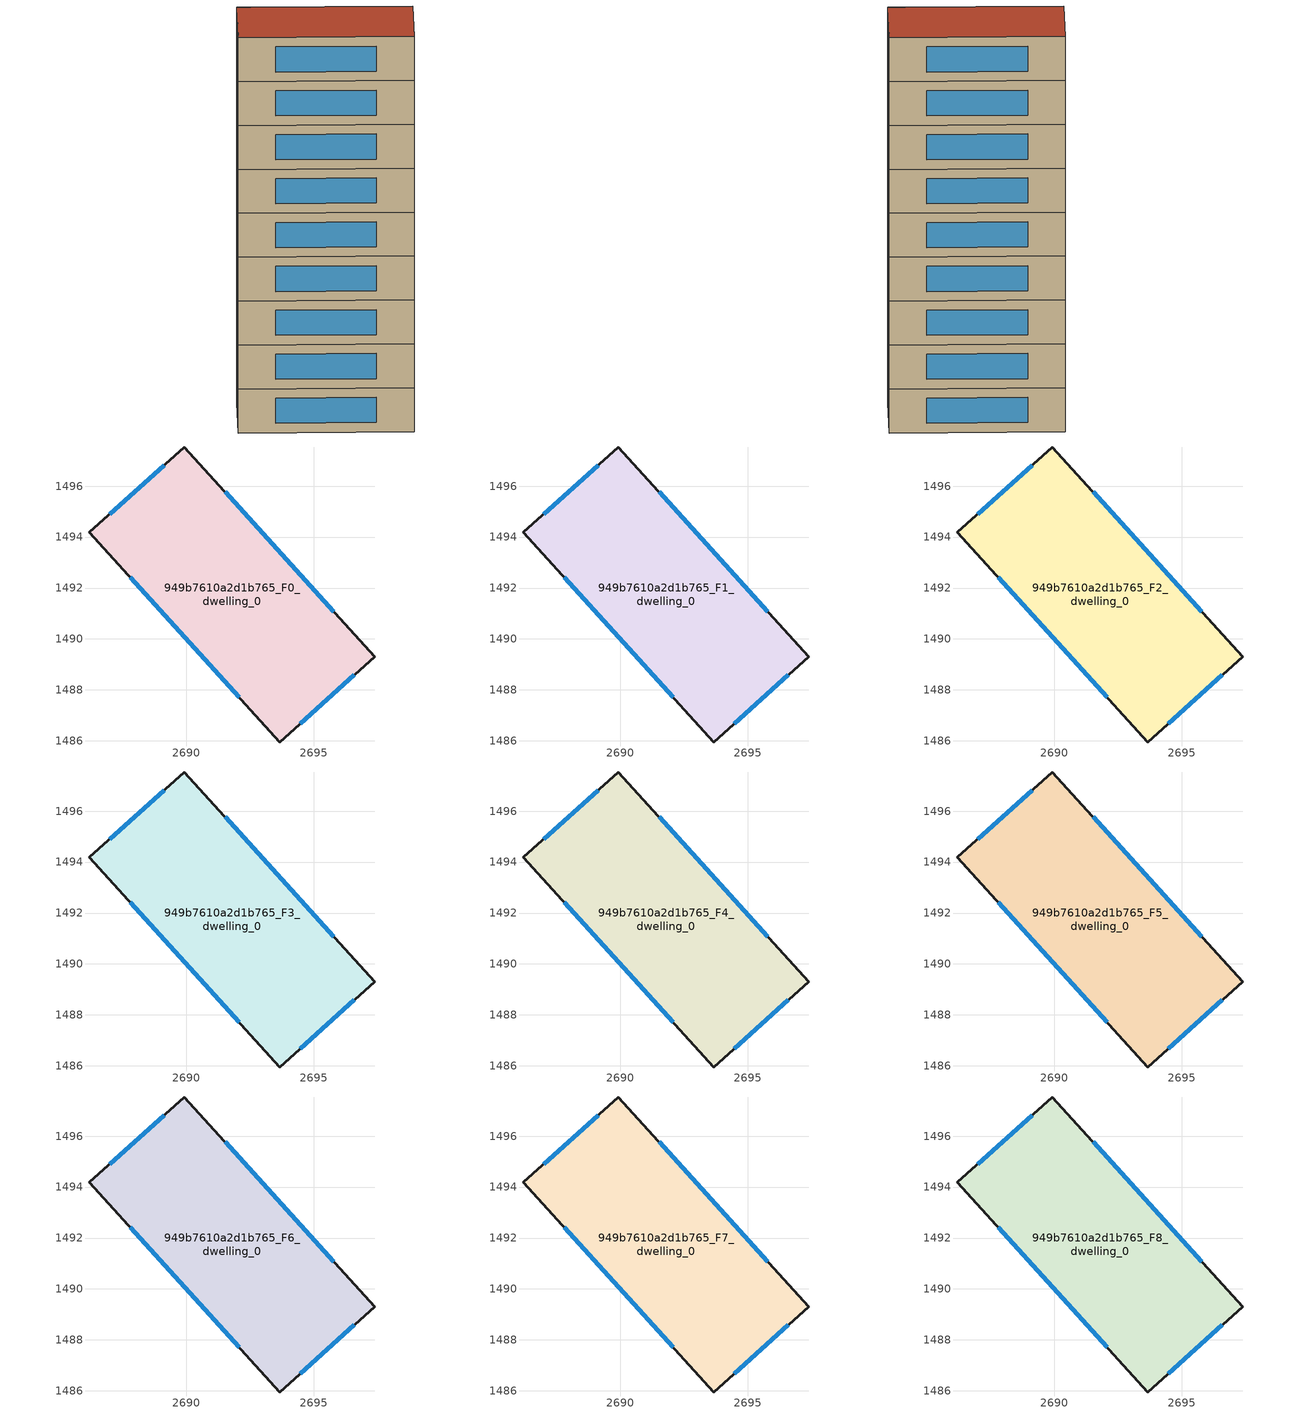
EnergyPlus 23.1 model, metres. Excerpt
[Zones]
949b7610a2d1b765_F0_dwelling_0
 floor ground (EU_floor_Construction): 2689.92,1497.54 2697.39,1489.31 2693.67,1485.95 2686.2,1494.18 z0
 wall outside (EU_wall_Construction): 2689.92,1497.54 2686.2,1494.18 2693.67,1485.95 2697.39,1489.31 2689.92,1497.54 z0:3
 window (EU_Window_Construction): 2689.13,1496.82 2686.99,1494.9 / 2695.79,1491.07 2691.52,1495.78 / 2694.47,1486.67 2696.6,1488.59 / 2687.8,1492.42 2692.07,1487.72 z0.64:2.36
949b7610a2d1b765_F1_dwelling_0
 floor to 949b7610a2d1b765_F0_dwelling_0 (EU_floor_Construction): 2689.92,1497.54 2697.39,1489.31 2693.67,1485.95 2686.2,1494.18 z3
 wall outside (EU_wall_Construction): 2689.92,1497.54 2686.2,1494.18 2693.67,1485.95 2697.39,1489.31 2689.92,1497.54 z3:6
 window (EU_Window_Construction): 2689.13,1496.82 2686.99,1494.9 / 2695.79,1491.07 2691.52,1495.78 / 2694.47,1486.67 2696.6,1488.59 / 2687.8,1492.42 2692.07,1487.72 z3.64:5.36
949b7610a2d1b765_F2_dwelling_0
 floor to 949b7610a2d1b765_F1_dwelling_0 (EU_floor_Construction): 2689.92,1497.54 2697.39,1489.31 2693.67,1485.95 2686.2,1494.18 z6
 wall outside (EU_wall_Construction): 2689.92,1497.54 2686.2,1494.18 2693.67,1485.95 2697.39,1489.31 2689.92,1497.54 z6:9
 window (EU_Window_Construction): 2689.13,1496.82 2686.99,1494.9 / 2695.79,1491.07 2691.52,1495.78 / 2694.47,1486.67 2696.6,1488.59 / 2687.8,1492.42 2692.07,1487.72 z6.64:8.36
949b7610a2d1b765_F3_dwelling_0
 floor to 949b7610a2d1b765_F2_dwelling_0 (EU_floor_Construction): 2689.92,1497.54 2697.39,1489.31 2693.67,1485.95 2686.2,1494.18 z9
 wall outside (EU_wall_Construction): 2689.92,1497.54 2686.2,1494.18 2693.67,1485.95 2697.39,1489.31 2689.92,1497.54 z9:12
 window (EU_Window_Construction): 2689.13,1496.82 2686.99,1494.9 / 2695.79,1491.07 2691.52,1495.78 / 2694.47,1486.67 2696.6,1488.59 / 2687.8,1492.42 2692.07,1487.72 z9.64:11.36
949b7610a2d1b765_F4_dwelling_0
 floor to 949b7610a2d1b765_F3_dwelling_0 (EU_floor_Construction): 2689.92,1497.54 2697.39,1489.31 2693.67,1485.95 2686.2,1494.18 z12
 wall outside (EU_wall_Construction): 2689.92,1497.54 2686.2,1494.18 2693.67,1485.95 2697.39,1489.31 2689.92,1497.54 z12:15
 window (EU_Window_Construction): 2689.13,1496.82 2686.99,1494.9 / 2695.79,1491.07 2691.52,1495.78 / 2694.47,1486.67 2696.6,1488.59 / 2687.8,1492.42 2692.07,1487.72 z12.64:14.36
949b7610a2d1b765_F5_dwelling_0
 floor to 949b7610a2d1b765_F4_dwelling_0 (EU_floor_Construction): 2689.92,1497.54 2697.39,1489.31 2693.67,1485.95 2686.2,1494.18 z15
 wall outside (EU_wall_Construction): 2689.92,1497.54 2686.2,1494.18 2693.67,1485.95 2697.39,1489.31 2689.92,1497.54 z15:18
 window (EU_Window_Construction): 2689.13,1496.82 2686.99,1494.9 / 2695.79,1491.07 2691.52,1495.78 / 2694.47,1486.67 2696.6,1488.59 / 2687.8,1492.42 2692.07,1487.72 z15.64:17.36
949b7610a2d1b765_F6_dwelling_0
 floor to 949b7610a2d1b765_F5_dwelling_0 (EU_floor_Construction): 2689.92,1497.54 2697.39,1489.31 2693.67,1485.95 2686.2,1494.18 z18
 wall outside (EU_wall_Construction): 2689.92,1497.54 2686.2,1494.18 2693.67,1485.95 2697.39,1489.31 2689.92,1497.54 z18:21
 window (EU_Window_Construction): 2689.13,1496.82 2686.99,1494.9 / 2695.79,1491.07 2691.52,1495.78 / 2694.47,1486.67 2696.6,1488.59 / 2687.8,1492.42 2692.07,1487.72 z18.64:20.36
949b7610a2d1b765_F7_dwelling_0
 floor to 949b7610a2d1b765_F6_dwelling_0 (EU_floor_Construction): 2689.92,1497.54 2697.39,1489.31 2693.67,1485.95 2686.2,1494.18 z21
 wall outside (EU_wall_Construction): 2689.92,1497.54 2686.2,1494.18 2693.67,1485.95 2697.39,1489.31 2689.92,1497.54 z21:24
 window (EU_Window_Construction): 2689.13,1496.82 2686.99,1494.9 / 2695.79,1491.07 2691.52,1495.78 / 2694.47,1486.67 2696.6,1488.59 / 2687.8,1492.42 2692.07,1487.72 z21.64:23.36
949b7610a2d1b765_F8_dwelling_0
 floor to 949b7610a2d1b765_F7_dwelling_0 (EU_floor_Construction): 2689.92,1497.54 2697.39,1489.31 2693.67,1485.95 2686.2,1494.18 z24
 wall outside (EU_wall_Construction): 2689.92,1497.54 2686.2,1494.18 2693.67,1485.95 2697.39,1489.31 2689.92,1497.54 z24:27
 window (EU_Window_Construction): 2689.13,1496.82 2686.99,1494.9 / 2695.79,1491.07 2691.52,1495.78 / 2694.47,1486.67 2696.6,1488.59 / 2687.8,1492.42 2692.07,1487.72 z24.64:26.36
 roof outside (EU_roof_Construction): 2697.39,1489.31 2689.92,1497.54 2686.2,1494.18 2693.67,1485.95 z27
[Building]
EU S2 Campaign: North Axis=0; Terrain=City; Solar Distribution=FullExterior
[Site:Location]
Yerevan-Zvartnots.Intl.AP: Latitude=40.15; Longitude=44.383; Time Zone=4; Elevation=854
[SizingPeriod:WeatherFileDays]
AnnualSizingPeriod: Begin Month=1; Begin Day of Month=1; End Month=12; End Day of Month=31; Day of Week for Start Day=Monday; Use Weather File Daylight Saving Period=No; Use Weather File Rain and Snow Indicators=No
[MATERIAL]
EU_InternalMass_Material: Roughness=MediumRough; Thickness=0.1; Conductivity=1; Density=1800; Specific Heat=900; Thermal Absorptance=0.9; Solar Absorptance=0.7; Visible Absorptance=0.7
[MATERIAL:NOMASS] Roughness=MediumRough; Thermal Absorptance=0.9; Solar Absorptance=0.7; Visible Absorptance=0.7
Name | Thermal Resistance
EU_wall_NoMass | 1.05043
EU_roof_NoMass | 1.45357
EU_floor_NoMass | 0.478065
[WINDOWMATERIAL:SIMPLEGLAZINGSYSTEM]
EU_Window_SimpleGlazing: UFactor=2.5566; Solar Heat Gain Coefficient=0.75; Visible Transmittance=0.75
[CONSTRUCTION]
EU_wall_Construction: EU_wall_NoMass
EU_roof_Construction: EU_roof_NoMass
EU_floor_Construction: EU_floor_NoMass
EU_Window_Construction: EU_Window_SimpleGlazing
EU_InternalMass_Construction: EU_InternalMass_Material
[ZONE] Type=1; Multiplier=1; Ceiling Height=autocalculate; Floor Area=autocalculate; Part of Total Floor Area=Yes
Name | Volume
949b7610a2d1b765_F0_dwelling_0 | 167.18
949b7610a2d1b765_F1_dwelling_0; 949b7610a2d1b765_F2_dwelling_0; 949b7610a2d1b765_F3_dwelling_0; 949b7610a2d1b765_F4_dwelling_0; 949b7610a2d1b765_F5_dwelling_0; 949b7610a2d1b765_F6_dwelling_0; 949b7610a2d1b765_F7_dwelling_0; 949b7610a2d1b765_F8_dwelling_0 | 167.181
[INTERNALMASS] Construction=EU_InternalMass_Construction; Surface Area=55.7268
Name | Zone or ZoneList
949b7610a2d1b765_F0_dwelling_0_EU_InternalMass | 949b7610a2d1b765_F0_dwelling_0
949b7610a2d1b765_F1_dwelling_0_EU_InternalMass | 949b7610a2d1b765_F1_dwelling_0
949b7610a2d1b765_F2_dwelling_0_EU_InternalMass | 949b7610a2d1b765_F2_dwelling_0
949b7610a2d1b765_F3_dwelling_0_EU_InternalMass | 949b7610a2d1b765_F3_dwelling_0
949b7610a2d1b765_F4_dwelling_0_EU_InternalMass | 949b7610a2d1b765_F4_dwelling_0
949b7610a2d1b765_F5_dwelling_0_EU_InternalMass | 949b7610a2d1b765_F5_dwelling_0
949b7610a2d1b765_F6_dwelling_0_EU_InternalMass | 949b7610a2d1b765_F6_dwelling_0
949b7610a2d1b765_F7_dwelling_0_EU_InternalMass | 949b7610a2d1b765_F7_dwelling_0
949b7610a2d1b765_F8_dwelling_0_EU_InternalMass | 949b7610a2d1b765_F8_dwelling_0
[OTHEREQUIPMENT] Fuel Type=Electricity; Design Level Calculation Method=Watts/Area; Power per Zone Floor Area=1; Fraction Latent=0; Fraction Radiant=0; Fraction Lost=0; Carbon Dioxide Generation Rate=0; EndUse Subcategory=EU_Step8_InternalGains
Name | Zone or ZoneList or Space or SpaceList | Schedule
EU_Step8_InternalGain_949b7610a2d1b765_F0_dwelling_0_f000 | 949b7610a2d1b765_F0_dwelling_0 | EU_Step8_GainSchedule_949b7610a2d1b765_F0_dwelling_0_f000
EU_Step8_InternalGain_949b7610a2d1b765_F1_dwelling_0_f000 | 949b7610a2d1b765_F1_dwelling_0 | EU_Step8_GainSchedule_949b7610a2d1b765_F1_dwelling_0_f000
EU_Step8_InternalGain_949b7610a2d1b765_F2_dwelling_0_f000 | 949b7610a2d1b765_F2_dwelling_0 | EU_Step8_GainSchedule_949b7610a2d1b765_F2_dwelling_0_f000
EU_Step8_InternalGain_949b7610a2d1b765_F3_dwelling_0_f000 | 949b7610a2d1b765_F3_dwelling_0 | EU_Step8_GainSchedule_949b7610a2d1b765_F3_dwelling_0_f000
EU_Step8_InternalGain_949b7610a2d1b765_F4_dwelling_0_f000 | 949b7610a2d1b765_F4_dwelling_0 | EU_Step8_GainSchedule_949b7610a2d1b765_F4_dwelling_0_f000
EU_Step8_InternalGain_949b7610a2d1b765_F5_dwelling_0_f000 | 949b7610a2d1b765_F5_dwelling_0 | EU_Step8_GainSchedule_949b7610a2d1b765_F5_dwelling_0_f000
EU_Step8_InternalGain_949b7610a2d1b765_F6_dwelling_0_f000 | 949b7610a2d1b765_F6_dwelling_0 | EU_Step8_GainSchedule_949b7610a2d1b765_F6_dwelling_0_f000
EU_Step8_InternalGain_949b7610a2d1b765_F7_dwelling_0_f000 | 949b7610a2d1b765_F7_dwelling_0 | EU_Step8_GainSchedule_949b7610a2d1b765_F7_dwelling_0_f000
EU_Step8_InternalGain_949b7610a2d1b765_F8_dwelling_0_f000 | 949b7610a2d1b765_F8_dwelling_0 | EU_Step8_GainSchedule_949b7610a2d1b765_F8_dwelling_0_f000
[ZONEVENTILATION:DESIGNFLOWRATE] Schedule=EU_AlwaysOn; Design Flow Rate Calculation Method=AirChanges/Hour; Air Changes per Hour=0.557805; Ventilation Type=Natural; Fan Pressure Rise=0; Fan Total Efficiency=1; Constant Term Coefficient=1; Temperature Term Coefficient=0; Velocity Term Coefficient=0; Velocity Squared Term Coefficient=0; Minimum Indoor Temperature=-100; Maximum Indoor Temperature=100; Delta Temperature=-100; Minimum Outdoor Temperature=-100; Maximum Outdoor Temperature=100; Maximum Wind Speed=40
Name | Zone or ZoneList or Space or SpaceList
EU_ConstantAir_949b7610a2d1b765_F0_dwelling_0 | 949b7610a2d1b765_F0_dwelling_0
EU_ConstantAir_949b7610a2d1b765_F1_dwelling_0 | 949b7610a2d1b765_F1_dwelling_0
EU_ConstantAir_949b7610a2d1b765_F2_dwelling_0 | 949b7610a2d1b765_F2_dwelling_0
EU_ConstantAir_949b7610a2d1b765_F3_dwelling_0 | 949b7610a2d1b765_F3_dwelling_0
EU_ConstantAir_949b7610a2d1b765_F4_dwelling_0 | 949b7610a2d1b765_F4_dwelling_0
EU_ConstantAir_949b7610a2d1b765_F5_dwelling_0 | 949b7610a2d1b765_F5_dwelling_0
EU_ConstantAir_949b7610a2d1b765_F6_dwelling_0 | 949b7610a2d1b765_F6_dwelling_0
EU_ConstantAir_949b7610a2d1b765_F7_dwelling_0 | 949b7610a2d1b765_F7_dwelling_0
EU_ConstantAir_949b7610a2d1b765_F8_dwelling_0 | 949b7610a2d1b765_F8_dwelling_0
[HVACTEMPLATE:THERMOSTAT] Constant Heating Setpoint=20; Constant Cooling Setpoint=50
EU_HeatOnly_949b7610a2d1b765_F0_dwelling_0; EU_HeatOnly_949b7610a2d1b765_F1_dwelling_0; EU_HeatOnly_949b7610a2d1b765_F2_dwelling_0; EU_HeatOnly_949b7610a2d1b765_F3_dwelling_0; EU_HeatOnly_949b7610a2d1b765_F4_dwelling_0; EU_HeatOnly_949b7610a2d1b765_F5_dwelling_0; EU_HeatOnly_949b7610a2d1b765_F6_dwelling_0; EU_HeatOnly_949b7610a2d1b765_F7_dwelling_0; EU_HeatOnly_949b7610a2d1b765_F8_dwelling_0
[HVACTEMPLATE:ZONE:IDEALLOADSAIRSYSTEM] System Availability Schedule=EU_AlwaysOn; Maximum Heating Supply Air Temperature=50; Minimum Cooling Supply Air Temperature=13; Maximum Heating Supply Air Humidity Ratio=0.0156; Minimum Cooling Supply Air Humidity Ratio=0.0077; Heating Limit=NoLimit; Cooling Limit=NoLimit; Heating Availability Schedule=EU_AlwaysOn; Cooling Availability Schedule=EU_CoolingOff; Dehumidification Control Type=ConstantSensibleHeatRatio; Cooling Sensible Heat Ratio=0.7; Dehumidification Setpoint=60; Humidification Control Type=None; Humidification Setpoint=30; Outdoor Air Method=None; Outdoor Air Flow Rate per Person=0.00944; Outdoor Air Flow Rate per Zone Floor Area=0; Outdoor Air Flow Rate per Zone=0; Demand Controlled Ventilation Type=None; Outdoor Air Economizer Type=NoEconomizer; Heat Recovery Type=None; Sensible Heat Recovery Effectiveness=0.7; Latent Heat Recovery Effectiveness=0.65
Name | Template Thermostat
949b7610a2d1b765_F0_dwelling_0 | EU_HeatOnly_949b7610a2d1b765_F0_dwelling_0
949b7610a2d1b765_F1_dwelling_0 | EU_HeatOnly_949b7610a2d1b765_F1_dwelling_0
949b7610a2d1b765_F2_dwelling_0 | EU_HeatOnly_949b7610a2d1b765_F2_dwelling_0
949b7610a2d1b765_F3_dwelling_0 | EU_HeatOnly_949b7610a2d1b765_F3_dwelling_0
949b7610a2d1b765_F4_dwelling_0 | EU_HeatOnly_949b7610a2d1b765_F4_dwelling_0
949b7610a2d1b765_F5_dwelling_0 | EU_HeatOnly_949b7610a2d1b765_F5_dwelling_0
949b7610a2d1b765_F6_dwelling_0 | EU_HeatOnly_949b7610a2d1b765_F6_dwelling_0
949b7610a2d1b765_F7_dwelling_0 | EU_HeatOnly_949b7610a2d1b765_F7_dwelling_0
949b7610a2d1b765_F8_dwelling_0 | EU_HeatOnly_949b7610a2d1b765_F8_dwelling_0
[SIZING:ZONE] Zone Cooling Design Supply Air Temperature Input Method=SupplyAirTemperature; Zone Cooling Design Supply Air Temperature=13; Zone Heating Design Supply Air Temperature Input Method=SupplyAirTemperature; Zone Heating Design Supply Air Temperature=50; Zone Cooling Design Supply Air Humidity Ratio=0.008; Zone Heating Design Supply Air Humidity Ratio=0.008; Cooling Design Air Flow Method=DesignDay; Cooling Design Air Flow Rate=0; Cooling Minimum Air Flow per Zone Floor Area=0.000762; Cooling Minimum Air Flow=0; Cooling Minimum Air Flow Fraction=0.2; Heating Design Air Flow Method=DesignDay; Heating Design Air Flow Rate=0; Heating Maximum Air Flow per Zone Floor Area=0.002032; Heating Maximum Air Flow=0.141576; Heating Maximum Air Flow Fraction=0.3; Account for Dedicated Outdoor Air System=No; Dedicated Outdoor Air System Control Strategy=NeutralSupplyAir; Dedicated Outdoor Air Low Setpoint Temperature for Design=autosize; Dedicated Outdoor Air High Setpoint Temperature for Design=autosize; Zone Load Sizing Method=Sensible Load Only No Latent Load; Zone Latent Cooling Design Supply Air Humidity Ratio Input Method=HumidityRatioDifference; Zone Cooling Design Supply Air Humidity Ratio Difference=0.005; Zone Latent Heating Design Supply Air Humidity Ratio Input Method=HumidityRatioDifference; Zone Humidification Design Supply Air Humidity Ratio Difference=0.005
949b7610a2d1b765_F0_dwelling_0; 949b7610a2d1b765_F1_dwelling_0; 949b7610a2d1b765_F2_dwelling_0; 949b7610a2d1b765_F3_dwelling_0; 949b7610a2d1b765_F4_dwelling_0; 949b7610a2d1b765_F5_dwelling_0; 949b7610a2d1b765_F6_dwelling_0; 949b7610a2d1b765_F7_dwelling_0; 949b7610a2d1b765_F8_dwelling_0
[SCHEDULE:CONSTANT]
Name | Hourly Value
EU_AlwaysOn | 1
EU_CoolingOff | 0
[SCHEDULE:FILE] Column Number=1; Rows to Skip at Top=0; Number of Hours of Data=8760; Column Separator=Comma; Interpolate to Timestep=No; Minutes per Item=60; Adjust Schedule for Daylight Savings=Yes
Name | File
EU_Step8_GainSchedule_949b7610a2d1b765_F0_dwelling_0_f000 | ../../schedules/949b7610a2d1b765/949b7610a2d1b765_F0_dwelling_0_f000_gain.csv
EU_Step8_GainSchedule_949b7610a2d1b765_F1_dwelling_0_f000 | ../../schedules/949b7610a2d1b765/949b7610a2d1b765_F1_dwelling_0_f000_gain.csv
EU_Step8_GainSchedule_949b7610a2d1b765_F2_dwelling_0_f000 | ../../schedules/949b7610a2d1b765/949b7610a2d1b765_F2_dwelling_0_f000_gain.csv
EU_Step8_GainSchedule_949b7610a2d1b765_F3_dwelling_0_f000 | ../../schedules/949b7610a2d1b765/949b7610a2d1b765_F3_dwelling_0_f000_gain.csv
EU_Step8_GainSchedule_949b7610a2d1b765_F4_dwelling_0_f000 | ../../schedules/949b7610a2d1b765/949b7610a2d1b765_F4_dwelling_0_f000_gain.csv
EU_Step8_GainSchedule_949b7610a2d1b765_F5_dwelling_0_f000 | ../../schedules/949b7610a2d1b765/949b7610a2d1b765_F5_dwelling_0_f000_gain.csv
EU_Step8_GainSchedule_949b7610a2d1b765_F6_dwelling_0_f000 | ../../schedules/949b7610a2d1b765/949b7610a2d1b765_F6_dwelling_0_f000_gain.csv
EU_Step8_GainSchedule_949b7610a2d1b765_F7_dwelling_0_f000 | ../../schedules/949b7610a2d1b765/949b7610a2d1b765_F7_dwelling_0_f000_gain.csv
EU_Step8_GainSchedule_949b7610a2d1b765_F8_dwelling_0_f000 | ../../schedules/949b7610a2d1b765/949b7610a2d1b765_F8_dwelling_0_f000_gain.csv
